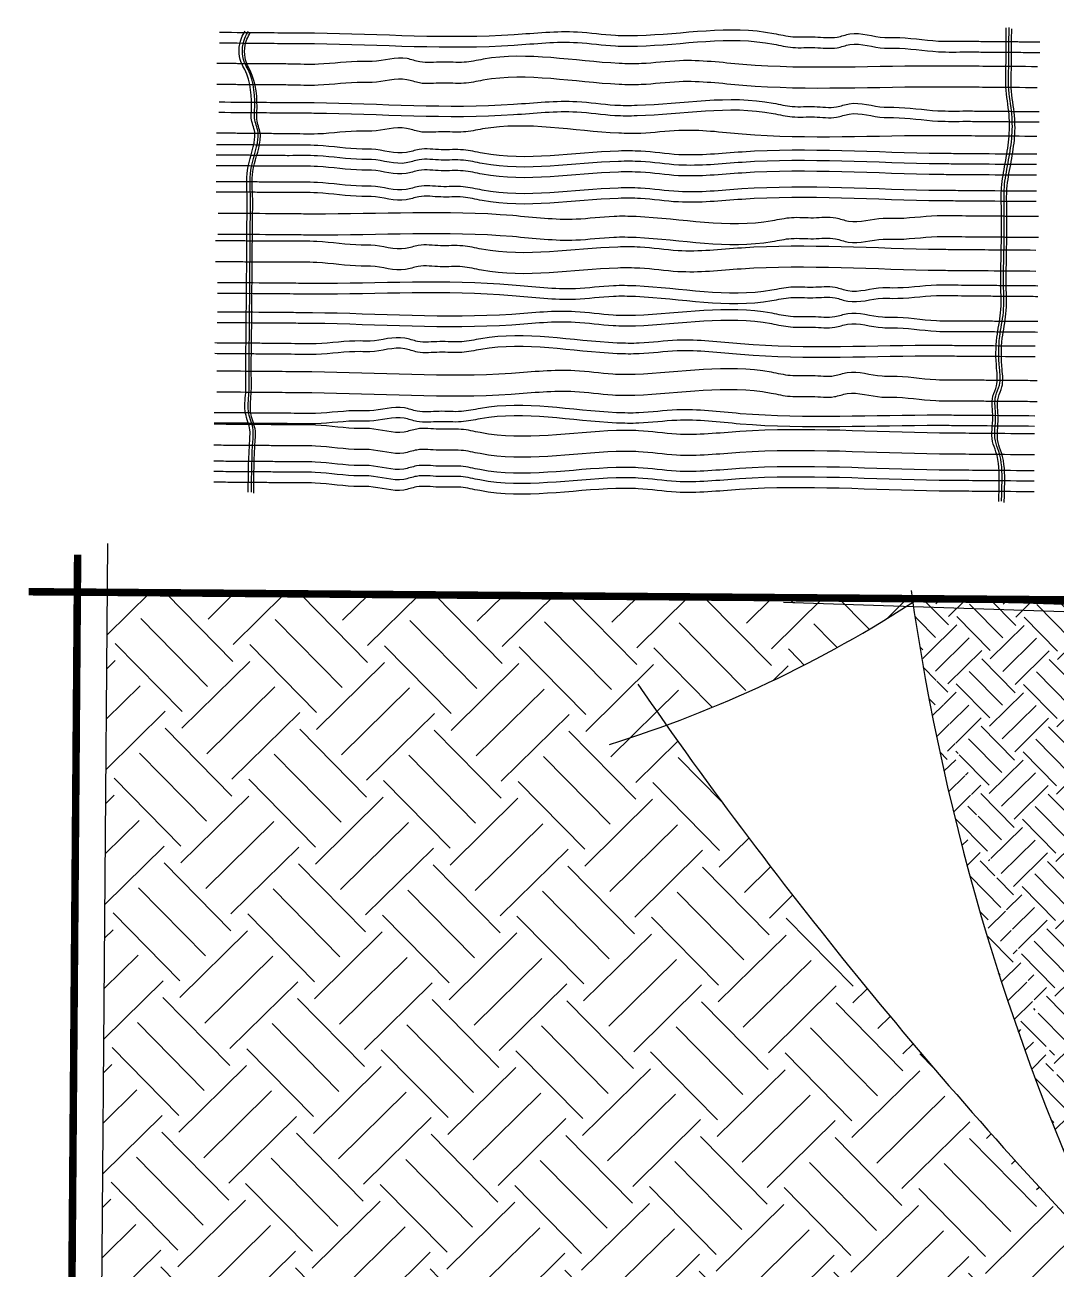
# Model space of a CAD drawing. Extents: x -109 to 1815, y -14679 to 345.
# Drawn here: x 41.906 to 43.282, y -0.79 to 0.869 of the extents above; entities that cross this region are included whole.
import ezdxf

# ---------------------------------------------------------------- set-up
doc = ezdxf.new("R2010")
doc.units = 0
doc.header["$MEASUREMENT"] = 0
doc.layers.add('TEXTO', color=1, linetype='CONTINUOUS')

msp = doc.modelspace()

# ---------------------------------------------------------------- hatches: boundary and pattern name
at = {"layer": 'TEXTO'}
h = msp.add_hatch(dxfattribs=at)
h.set_pattern_fill('EARTH,_O', color=256, scale=2, angle=-45)
h.set_pattern_definition([(134.55, (211.92174, 32.20682), (0.0014106, 0.17959958), [0.127, -0.127]), (134.55, (211.95568, 32.24023), (0.0014106, 0.17959958), [0.127, -0.127]), (134.55, (211.98962, 32.27364), (0.0014106, 0.17959958), [0.127, -0.127]), (44.55, (211.9898, 32.29609), (0.17959958, -0.0014106), [0.127, -0.127]), (44.55, (211.95639, 32.33003), (0.17959958, -0.0014106), [0.127, -0.127]), (44.55, (211.92298, 32.36397), (0.17959958, -0.0014106), [0.127, -0.127])])
edge = h.paths.add_edge_path()
edge.add_ellipse((41.1032, 1.1366), major_axis=(-2.0997, 2.0997), ratio=1, start_angle=168.4896, end_angle=184.5412, ccw=False)
edge.add_ellipse((42.2543, -1.9271), major_axis=(-0.5396, 0.5396), ratio=1, start_angle=242.6762, end_angle=275.3097, ccw=False)
edge.add_line((42.9814, -1.6953), (42.0023, -1.6877))
edge.add_line((42.0023, -1.6877), (42.0164, 0.1123))
edge.add_line((42.0164, 0.1123), (43.0902, 0.1039))
edge.add_ellipse((46.1604, 0.5503), major_axis=(-2.1938, 2.1938), ratio=1, start_angle=53.2745, end_angle=53.3665)
edge.add_ellipse((42.1974, 1.4812), major_axis=(-1.1639, 1.1639), ratio=1, start_angle=155.0719, end_angle=167.8789, ccw=False)
edge.add_ellipse((47.8903, 3.5668), major_axis=(-4.4433, 4.4433), ratio=1, start_angle=80.30507, end_angle=88.89869)
h = msp.add_hatch(dxfattribs=at)
h.set_pattern_fill('EARTH,_O', color=256, angle=-45)
h.set_pattern_definition([(134.55, (211.92174, 32.20682), (0.0007053, 0.089799791), [0.0635, -0.0635]), (134.55, (211.93871, 32.223526), (0.0007053, 0.089799791), [0.0635, -0.0635]), (134.55, (211.95568, 32.24023), (0.0007053, 0.089799791), [0.0635, -0.0635]), (44.55, (211.95577, 32.251456), (0.089799791, -0.0007053), [0.0635, -0.0635]), (44.55, (211.939065, 32.268426), (0.089799791, -0.0007053), [0.0635, -0.0635]), (44.55, (211.92236, 32.285396), (0.089799791, -0.0007053), [0.0635, -0.0635])])
edge = h.paths.add_edge_path()
edge.add_line((43.9363, 0.0972), (43.923, -1.6048))
edge.add_spline(control_points=[(43.9175, -1.6047), (43.902, -1.6047), (43.8881, -1.6046), (43.8756, -1.6046)], knot_values=[0, 0, 0, 0, 1.131758, 1.131758, 1.131758, 1.131758], degree=3, periodic=0)
edge.add_spline(control_points=[(43.8756, -1.6046), (43.8764, -1.5523), (43.8758, -1.5511), (43.8751, -1.5492), (43.8748, -1.5485), (43.8745, -1.5478), (43.8745, -1.5477), (43.8744, -1.5474), (43.8744, -1.5474), (43.8743, -1.5472), (43.8741, -1.5462), (43.8738, -1.5423), (43.8737, -1.5394), (43.8738, -1.5334), (43.8739, -1.5309), (43.874, -1.5266), (43.8741, -1.5251), (43.8741, -1.522), (43.8741, -1.5204), (43.8742, -1.5136), (43.8741, -1.5084), (43.8737, -1.4972), (43.8734, -1.4912), (43.8725, -1.4765), (43.8717, -1.4679), (43.8707, -1.4556), (43.8704, -1.4515), (43.8698, -1.4436), (43.8695, -1.4398), (43.8689, -1.4297), (43.8685, -1.4233), (43.8675, -1.3956), (43.8674, -1.3738), (43.8676, -1.3403), (43.8689, -1.179), (43.8692, -1.1562), (43.8693, -1.1447), (43.8695, -1.0943), (43.8691, -1.0555), (43.8678, -0.9781), (43.8669, -0.9395), (43.8654, -0.8836), (43.8649, -0.8663), (43.8651, -0.8186)], knot_values=[1.744214, 1.744214, 1.744214, 1.744214, 2.227147, 2.227147, 2.682176, 2.682176, 2.909691, 2.909691, 3.137205, 3.137205, 4.453045, 4.453045, 5.768884, 5.768884, 6.568321, 6.568321, 6.968039, 6.968039, 7.367757, 7.367757, 8.715869, 8.715869, 10.357108, 10.357108, 12.847559, 12.847559, 14.092785, 14.092785, 15.338011, 15.338011, 17.364299, 17.364299, 24.151016, 24.151016, 27.544374, 27.544374, 30.937733, 30.937733, 42.481456, 42.481456, 54.025179, 54.025179, 59.209631, 59.209631, 59.209631, 59.209631], degree=3, periodic=0)
edge.add_spline(control_points=[(43.8651, -0.8186), (43.8652, -0.8052), (43.8653, -0.7895), (43.8654, -0.7706)], knot_values=[0.288188, 0.288188, 0.288188, 0.288188, 1.744214, 1.744214, 1.744214, 1.744214], degree=3, periodic=0)
edge.add_spline(control_points=[(43.8654, -0.7706), (43.8704, -0.7702), (43.8767, -0.7696), (43.8848, -0.7689)], knot_values=[44.468951, 44.468951, 44.468951, 44.468951, 45.011228, 45.011228, 45.011228, 45.011228], degree=3, periodic=0)
edge.add_spline(control_points=[(43.8848, -0.7689), (43.8795, -0.6976), (43.8777, -0.666), (43.8773, -0.6217), (43.8774, -0.6085), (43.8781, -0.5897), (43.8784, -0.5841), (43.8792, -0.5725), (43.8796, -0.5667), (43.881, -0.549), (43.8822, -0.5369), (43.8844, -0.5112), (43.8856, -0.4974), (43.8868, -0.4763), (43.8872, -0.4692), (43.8876, -0.4551), (43.8877, -0.4481), (43.8878, -0.4271), (43.8875, -0.4131), (43.8877, -0.2402), (43.8872, -0.2313), (43.8862, -0.2155), (43.8856, -0.2087), (43.8845, -0.1952), (43.8839, -0.1885), (43.8823, -0.1689), (43.8812, -0.1562), (43.8799, -0.1352), (43.8796, -0.1267), (43.8794, -0.1148), (43.8794, -0.1113), (43.8795, -0.104), (43.8796, -0.1003), (43.8799, -0.0888), (43.8802, -0.0809), (43.8807, -0.0663), (43.8809, -0.0598), (43.881, -0.0477), (43.881, -0.0422), (43.8808, -0.0312), (43.8806, -0.0256), (43.8801, -0.0172), (43.8798, -0.0145), (43.8794, -0.0093), (43.8791, -0.0067), (43.8784, -0.0003), (43.878, 0.0035), (43.8702, 0.0272)], knot_values=[1.07808, 1.07808, 1.07808, 1.07808, 10.814247, 10.814247, 15.03243, 15.03243, 16.872009, 16.872009, 18.711588, 18.711588, 22.390745, 22.390745, 26.376709, 26.376709, 28.353755, 28.353755, 30.330801, 30.330801, 34.284892, 34.284892, 36.837436, 36.837436, 38.816778, 38.816778, 40.79612, 40.79612, 44.754804, 44.754804, 47.527551, 47.527551, 48.730001, 48.730001, 49.932451, 49.932451, 52.337351, 52.337351, 54.188714, 54.188714, 55.67548, 55.67548, 57.130441, 57.130441, 57.813394, 57.813394, 58.496347, 58.496347, 59.585063, 59.585063, 59.585063, 59.585063], degree=3, periodic=0)
edge.add_spline(control_points=[(43.8702, 0.0272), (43.8765, 0.0282), (43.8836, 0.0294), (43.8916, 0.0308)], knot_values=[42.968673, 42.968673, 42.968673, 42.968673, 43.3683, 43.3683, 43.3683, 43.3683], degree=3, periodic=0)
edge.add_spline(control_points=[(43.8666, 0.0377), (43.8679, 0.0338), (43.8691, 0.0303), (43.8702, 0.0272)], knot_values=[59.585063, 59.585063, 59.585063, 59.585063, 59.729406, 59.729406, 59.729406, 59.729406], degree=3, periodic=0)
edge.add_spline(control_points=[(43.8702, 0.0272), (43.83, 0.0206), (43.8215, 0.02), (43.8053, 0.019), (43.7976, 0.0184), (43.7822, 0.0173), (43.7745, 0.0167), (43.7577, 0.0154), (43.7487, 0.0146), (43.7273, 0.0128), (43.7151, 0.0119), (43.697, 0.0108), (43.691, 0.0104), (43.6792, 0.0099), (43.6734, 0.0097), (43.6522, 0.0094), (43.6366, 0.0095), (43.6126, 0.01), (43.6045, 0.0101), (43.5882, 0.0105), (43.5799, 0.0106), (43.5621, 0.0109), (43.5525, 0.0109), (43.5255, 0.011), (43.5081, 0.0109), (43.468, 0.0104), (43.4453, 0.01), (43.371, 0.0102)], knot_values=[1.131758, 1.131758, 1.131758, 1.131758, 3.673924, 3.673924, 5.954917, 5.954917, 8.235911, 8.235911, 10.935274, 10.935274, 14.718297, 14.718297, 16.609809, 16.609809, 18.501321, 18.501321, 23.370569, 23.370569, 25.805193, 25.805193, 28.239817, 28.239817, 31.05196, 31.05196, 36.207832, 36.207832, 42.968673, 42.968673, 42.968673, 42.968673], degree=3, periodic=0)
edge.add_spline(control_points=[(43.371, 0.0102), (43.3703, -0.0421), (43.3708, -0.0433), (43.3716, -0.0451), (43.3718, -0.0458), (43.3721, -0.0465), (43.3722, -0.0467), (43.3722, -0.0469), (43.3722, -0.047), (43.3723, -0.0472), (43.3725, -0.0482), (43.3728, -0.0521), (43.3729, -0.055), (43.3728, -0.0609), (43.3727, -0.0635), (43.3726, -0.0678), (43.3726, -0.0693), (43.3725, -0.0724), (43.3725, -0.074), (43.3725, -0.0808), (43.3725, -0.086), (43.3729, -0.0972), (43.3732, -0.1032), (43.3742, -0.1179), (43.3749, -0.1264), (43.3759, -0.1388), (43.3762, -0.1428), (43.3768, -0.1507), (43.3771, -0.1546), (43.3778, -0.1647), (43.3781, -0.171), (43.3792, -0.1987), (43.3793, -0.2206), (43.3778, -0.4041), (43.3777, -0.4154), (43.3774, -0.4381), (43.3773, -0.4496), (43.3771, -0.5001), (43.3775, -0.5389), (43.3788, -0.6163), (43.3798, -0.6549), (43.3812, -0.7108), (43.3817, -0.7281), (43.3815, -0.7757)], knot_values=[1.744214, 1.744214, 1.744214, 1.744214, 2.227147, 2.227147, 2.682176, 2.682176, 2.909691, 2.909691, 3.137205, 3.137205, 4.453045, 4.453045, 5.768884, 5.768884, 6.568321, 6.568321, 6.968039, 6.968039, 7.367757, 7.367757, 8.715869, 8.715869, 10.357108, 10.357108, 12.847559, 12.847559, 14.092785, 14.092785, 15.338011, 15.338011, 17.364299, 17.364299, 24.151016, 24.151016, 27.544374, 27.544374, 30.937733, 30.937733, 42.481456, 42.481456, 54.025179, 54.025179, 59.209631, 59.209631, 59.209631, 59.209631], degree=3, periodic=0)
edge.add_spline(control_points=[(43.3815, -0.7757), (43.3815, -0.7891), (43.3814, -0.8049), (43.3812, -0.8238)], knot_values=[0.288188, 0.288188, 0.288188, 0.288188, 1.744214, 1.744214, 1.744214, 1.744214], degree=3, periodic=0)
edge.add_spline(control_points=[(43.3812, -0.8238), (43.3762, -0.8242), (43.37, -0.8247), (43.3618, -0.8254)], knot_values=[44.468951, 44.468951, 44.468951, 44.468951, 45.011228, 45.011228, 45.011228, 45.011228], degree=3, periodic=0)
edge.add_spline(control_points=[(43.3618, -0.8254), (43.3613, -0.8175), (43.3606, -0.8092), (43.36, -0.8002)], knot_values=[0, 0, 0, 0, 1.07808, 1.07808, 1.07808, 1.07808], degree=3, periodic=0)
edge.add_ellipse((46.508, -2.3989), major_axis=(-2.4982, 2.4982), ratio=1, start_angle=17.9148, end_angle=18.0169, ccw=False)
edge.add_ellipse((46.1604, 0.5503), major_axis=(2.1938, 2.1938), ratio=1, start_angle=143.3665, end_angle=160.6014, ccw=False)
edge.add_ellipse((42.1974, 1.4812), major_axis=(-1.1639, 1.1639), ratio=1, start_angle=167.8789, end_angle=168.1897)
edge.add_line((43.0984, 0.1038), (43.9363, 0.0972))
edge = h.paths.add_edge_path()
edge.add_spline(control_points=[(43.344, -0.827), (43.3508, -0.8264), (43.3567, -0.8259), (43.3618, -0.8254)], knot_values=[45.011228, 45.011228, 45.011228, 45.011228, 45.356133, 45.356133, 45.356133, 45.356133], degree=3, periodic=0)
edge.add_spline(control_points=[(43.3618, -0.8254), (43.3671, -0.8968), (43.3689, -0.9284), (43.3694, -0.9726), (43.3692, -0.9859), (43.3685, -1.0046), (43.3682, -1.0103), (43.3675, -1.0218), (43.367, -1.0277), (43.3656, -1.0454), (43.3645, -1.0574), (43.3622, -1.0832), (43.361, -1.097), (43.3598, -1.118), (43.3595, -1.1251), (43.359, -1.1392), (43.3589, -1.1463), (43.3588, -1.1673), (43.3579, -1.3313), (43.3589, -1.3541), (43.3594, -1.3631), (43.3605, -1.3788), (43.361, -1.3857), (43.3621, -1.3992), (43.3627, -1.4058), (43.3644, -1.4255), (43.3654, -1.4382), (43.3667, -1.4592), (43.3671, -1.4676), (43.3672, -1.4795), (43.3672, -1.4831), (43.3671, -1.4904), (43.3671, -1.4941), (43.3667, -1.5055), (43.3664, -1.5135), (43.3659, -1.5281), (43.3658, -1.5346), (43.3656, -1.5466), (43.3656, -1.5521), (43.3658, -1.5632), (43.366, -1.5688), (43.3666, -1.5772), (43.3668, -1.5799), (43.3672, -1.5851), (43.3675, -1.5876), (43.3682, -1.5941), (43.3686, -1.5979), (43.3765, -1.6216)], knot_values=[1.07808, 1.07808, 1.07808, 1.07808, 10.814247, 10.814247, 15.03243, 15.03243, 16.872009, 16.872009, 18.711588, 18.711588, 22.390745, 22.390745, 26.376709, 26.376709, 28.353755, 28.353755, 30.330801, 30.330801, 34.284892, 34.284892, 36.837436, 36.837436, 38.816778, 38.816778, 40.79612, 40.79612, 44.754804, 44.754804, 47.527551, 47.527551, 48.730001, 48.730001, 49.932451, 49.932451, 52.337351, 52.337351, 54.188714, 54.188714, 55.67548, 55.67548, 57.130441, 57.130441, 57.813394, 57.813394, 58.496347, 58.496347, 59.585063, 59.585063, 59.585063, 59.585063], degree=3, periodic=0)
edge.add_spline(control_points=[(43.3765, -1.6216), (43.3702, -1.6226), (43.3631, -1.6238), (43.3551, -1.6251)], knot_values=[42.968673, 42.968673, 42.968673, 42.968673, 43.3683, 43.3683, 43.3683, 43.3683], degree=3, periodic=0)
edge.add_spline(control_points=[(43.38, -1.6321), (43.3787, -1.6282), (43.3775, -1.6247), (43.3765, -1.6216)], knot_values=[59.585063, 59.585063, 59.585063, 59.585063, 59.729406, 59.729406, 59.729406, 59.729406], degree=3, periodic=0)
edge.add_spline(control_points=[(43.3765, -1.6216), (43.4166, -1.615), (43.4251, -1.6144), (43.4413, -1.6133), (43.449, -1.6128), (43.4644, -1.6117), (43.4722, -1.6111), (43.489, -1.6097), (43.4979, -1.609), (43.5193, -1.6072), (43.5315, -1.6063), (43.5496, -1.6051), (43.5556, -1.6048), (43.5674, -1.6043), (43.5733, -1.6041), (43.5944, -1.6037), (43.61, -1.6039), (43.634, -1.6043), (43.6421, -1.6045), (43.6584, -1.6048), (43.6667, -1.605), (43.6846, -1.6052), (43.6941, -1.6053), (43.7211, -1.6054), (43.7386, -1.6052), (43.7787, -1.6048), (43.8013, -1.6044), (43.8756, -1.6046)], knot_values=[1.131758, 1.131758, 1.131758, 1.131758, 3.673924, 3.673924, 5.954917, 5.954917, 8.235911, 8.235911, 10.935274, 10.935274, 14.718297, 14.718297, 16.609809, 16.609809, 18.501321, 18.501321, 23.370569, 23.370569, 25.805193, 25.805193, 28.239817, 28.239817, 31.05196, 31.05196, 36.207832, 36.207832, 42.968673, 42.968673, 42.968673, 42.968673], degree=3, periodic=0)
edge.add_spline(control_points=[(43.8756, -1.6046), (43.8881, -1.6046), (43.902, -1.6047), (43.9175, -1.6047)], knot_values=[0, 0, 0, 0, 1.131758, 1.131758, 1.131758, 1.131758], degree=3, periodic=0)
edge.add_line((43.923, -1.6048), (43.9222, -1.7027))
edge.add_line((43.9222, -1.7027), (43.0457, -1.6959))
edge.add_ellipse((46.508, -2.3989), major_axis=(2.4982, 2.4982), ratio=1, start_angle=108.5824, end_angle=123.5224, ccw=False)

# ---------------------------------------------------------------- linework, layer by layer
for p, q in [((42.0019, -1.7377), (42.0169, 0.1773)), ((42.904, 0.1095), (43.3554, 0.0945)), ((42.9183, 0.0991), (43.3632, 0.0843))]:
    msp.add_line(p, q, dxfattribs=at)
at = {"layer": 'TEXTO', "const_width": 0.01}
for points in [[(41.962, -1.7223), (41.9768, 0.1626)], [(41.9114, 0.1131), (44.0113, 0.0966)]]:
    msp.add_lwpolyline(points, dxfattribs=at)
at = {"layer": 'TEXTO'}
for centre, radius, start, end in [((42.1974, 1.4812), 1.646, 287.2823, 303.1283), ((42.9332, 0.1035), 0.005, 96.504, 276.504), ((46.1604, 0.5503), 3.1025, 188.0685, 205.6014), ((47.8903, 3.5668), 6.2837, 214.69665, 223.89869)]:
    msp.add_arc(centre, radius, start, end, dxfattribs=at)
for points, knots in [([(42.1661, 0.8592), (42.1872, 0.8591), (42.221, 0.8588), (42.2633, 0.8584), (42.3732, 0.8579), (42.4985, 0.8479), (42.6325, 0.8632), (42.6872, 0.8545), (42.7746, 0.8547), (42.8547, 0.8707), (42.9321, 0.8516), (42.9605, 0.8543), (42.9863, 0.8501), (43.0164, 0.8617), (43.0422, 0.8515), (43.0817, 0.8529), (43.1182, 0.8462), (43.1577, 0.8474), (43.1845, 0.847), (43.2056, 0.8469), (43.2225, 0.8467), (43.2366, 0.8466), (43.2479, 0.8465), (43.2563, 0.8464), (43.2605, 0.8464)], [0, 0, 0, 0, 6.338838, 10.142134, 12.677677, 39.300783, 47.763095, 52.851698, 55.809825, 73.986054, 76.556489, 79.514598, 82.472725, 84.214982, 88.882589, 90.15036, 96.081634, 99.884948, 101.997888, 104.110828, 106.223786, 107.068955, 108.336726, 109.604497, 109.604497, 109.604497, 109.604497]), ([(43.2056, 0.2334), (43.2059, 0.2415), (43.2066, 0.2636), (43.2062, 0.2912), (43.194, 0.319), (43.2, 0.3444), (43.1946, 0.37), (43.2052, 0.3901), (43.2017, 0.4173), (43.2014, 0.4497), (43.2099, 0.4863), (43.208, 0.5206), (43.2089, 0.5669), (43.2098, 0.6101), (43.2084, 0.6536), (43.2144, 0.6843), (43.22, 0.7165), (43.2206, 0.7509), (43.2139, 0.783), (43.2155, 0.811), (43.2154, 0.8311), (43.2156, 0.8481), (43.2157, 0.8589), (43.2157, 0.8651)], [0, 0, 0, 0, 2.454199, 6.651745, 8.117749, 11.362491, 14.143704, 15.609707, 17.927379, 22.099193, 25.376964, 29.085237, 32.32999, 39.283015, 42.064227, 45.341989, 48.619751, 51.864504, 55.601712, 58.382915, 60.237056, 61.627667, 63.481809, 63.481809, 63.481809, 63.481809]), ([(43.2094, 0.234), (43.2096, 0.2421), (43.2104, 0.2642), (43.21, 0.2919), (43.1978, 0.3196), (43.2037, 0.3451), (43.1984, 0.3706), (43.209, 0.3908), (43.2055, 0.4179), (43.2051, 0.4504), (43.2136, 0.487), (43.2117, 0.5212), (43.2126, 0.5675), (43.2135, 0.6107), (43.2121, 0.6542), (43.2182, 0.6849), (43.2238, 0.7171), (43.2243, 0.7515), (43.2176, 0.7836), (43.2192, 0.8116), (43.2192, 0.8317), (43.2193, 0.8487), (43.2194, 0.8595), (43.2195, 0.8657)], [0, 0, 0, 0, 2.454199, 6.651745, 8.117749, 11.362491, 14.143704, 15.609707, 17.927379, 22.099193, 25.376964, 29.085237, 32.32999, 39.283015, 42.064227, 45.341989, 48.619751, 51.864504, 55.601712, 58.382915, 60.237056, 61.627667, 63.481809, 63.481809, 63.481809, 63.481809]), ([(43.2129, 0.232), (43.2132, 0.2401), (43.2139, 0.2622), (43.2135, 0.2899), (43.2013, 0.3176), (43.2072, 0.3431), (43.2019, 0.3686), (43.2125, 0.3888), (43.209, 0.4159), (43.2086, 0.4484), (43.2171, 0.4849), (43.2152, 0.5192), (43.2161, 0.5655), (43.217, 0.6087), (43.2156, 0.6522), (43.2217, 0.6829), (43.2273, 0.7151), (43.2279, 0.7495), (43.2211, 0.7816), (43.2227, 0.8096), (43.2227, 0.8297), (43.2228, 0.8467), (43.2229, 0.8575), (43.223, 0.8637)], [0, 0, 0, 0, 2.454199, 6.651745, 8.117749, 11.362491, 14.143704, 15.609707, 17.927379, 22.099193, 25.376964, 29.085237, 32.32999, 39.283015, 42.064227, 45.341989, 48.619751, 51.864504, 55.601712, 58.382915, 60.237056, 61.627667, 63.481809, 63.481809, 63.481809, 63.481809]), ([(42.166, 0.845), (42.1871, 0.8449), (42.2209, 0.8446), (42.2632, 0.8442), (42.3731, 0.8437), (42.4984, 0.8337), (42.6324, 0.849), (42.6871, 0.8403), (42.7745, 0.8405), (42.8546, 0.8565), (42.932, 0.8373), (42.9604, 0.84), (42.9862, 0.8359), (43.0163, 0.8475), (43.0421, 0.8372), (43.0816, 0.8387), (43.1181, 0.832), (43.1576, 0.8331), (43.1844, 0.8328), (43.2055, 0.8326), (43.2224, 0.8325), (43.2365, 0.8324), (43.2478, 0.8323), (43.2562, 0.8322), (43.2604, 0.8322)], [0, 0, 0, 0, 6.338838, 10.142134, 12.677677, 39.300783, 47.763095, 52.851698, 55.809825, 73.986054, 76.556489, 79.514598, 82.472725, 84.214982, 88.882589, 90.15036, 96.081634, 99.884948, 101.997888, 104.110828, 106.223786, 107.068955, 108.336726, 109.604497, 109.604497, 109.604497, 109.604497]), ([(42.2044, 0.246), (42.2046, 0.2696), (42.2048, 0.2972), (42.2076, 0.3326), (42.1979, 0.3521), (42.2018, 0.3786), (42.2008, 0.414), (42.2016, 0.448), (42.2018, 0.482), (42.202, 0.5083), (42.2023, 0.5392), (42.2026, 0.5731), (42.2026, 0.6072), (42.2036, 0.6411), (42.2002, 0.6774), (42.2127, 0.7054), (42.2137, 0.7294), (42.2077, 0.7413), (42.2098, 0.7696), (42.2077, 0.7964), (42.191, 0.825), (42.1914, 0.8452), (42.1984, 0.8576), (42.2002, 0.8606)], [0, 0, 0, 0, 7.113355, 8.300774, 10.542441, 13.323653, 16.104856, 21.20375, 23.521422, 26.302634, 29.083846, 32.792129, 36.500402, 39.281615, 42.989897, 47.263717, 48.190787, 50.102124, 51.029195, 56.668527, 57.705266, 60.950009, 61.986748, 61.986748, 61.986748, 61.986748]), ([(42.2088, 0.246), (42.209, 0.2696), (42.2092, 0.2972), (42.212, 0.3326), (42.2023, 0.3521), (42.2062, 0.3785), (42.2052, 0.4139), (42.206, 0.448), (42.2062, 0.482), (42.2064, 0.5082), (42.2066, 0.5391), (42.207, 0.5731), (42.207, 0.6071), (42.208, 0.641), (42.2046, 0.6774), (42.2171, 0.7054), (42.2181, 0.7294), (42.2121, 0.7412), (42.2142, 0.7696), (42.2121, 0.7964), (42.1954, 0.825), (42.1958, 0.8451), (42.2028, 0.8575), (42.2045, 0.8605)], [0, 0, 0, 0, 7.113355, 8.300774, 10.542441, 13.323653, 16.104856, 21.20375, 23.521422, 26.302634, 29.083846, 32.792129, 36.500402, 39.281615, 42.989897, 47.263717, 48.190787, 50.102124, 51.029195, 56.668527, 57.705266, 60.950009, 61.986748, 61.986748, 61.986748, 61.986748]), ([(42.2117, 0.2445), (42.2119, 0.2681), (42.2121, 0.2957), (42.2149, 0.3311), (42.2052, 0.3506), (42.2091, 0.3771), (42.2081, 0.4124), (42.2089, 0.4465), (42.2091, 0.4805), (42.2093, 0.5067), (42.2095, 0.5376), (42.2099, 0.5716), (42.2099, 0.6057), (42.2109, 0.6395), (42.2075, 0.6759), (42.22, 0.7039), (42.221, 0.7279), (42.215, 0.7397), (42.2171, 0.7681), (42.215, 0.7949), (42.1983, 0.8235), (42.1987, 0.8436), (42.2057, 0.8561), (42.2074, 0.8591)], [0, 0, 0, 0, 7.113355, 8.300774, 10.542441, 13.323653, 16.104856, 21.20375, 23.521422, 26.302634, 29.083846, 32.792129, 36.500402, 39.281615, 42.989897, 47.263717, 48.190787, 50.102124, 51.029195, 56.668527, 57.705266, 60.950009, 61.986748, 61.986748, 61.986748, 61.986748]), ([(43.2572, 0.8132), (43.2361, 0.8133), (43.2023, 0.8136), (43.16, 0.8139), (43.0502, 0.8151), (42.9247, 0.807), (42.7909, 0.8245), (42.7361, 0.8166), (42.6487, 0.8182), (42.5689, 0.8355), (42.4912, 0.8175), (42.4629, 0.8207), (42.437, 0.8169), (42.4071, 0.829), (42.3811, 0.8192), (42.3416, 0.8212), (42.3051, 0.8151), (42.2656, 0.8169), (42.2388, 0.8169), (42.2177, 0.8171), (42.2008, 0.8172), (42.1867, 0.8173), (42.1754, 0.8174), (42.167, 0.8175), (42.1627, 0.8175)], [0, 0, 0, 0, 6.338838, 10.142134, 12.677677, 39.300783, 47.763095, 52.851698, 55.809825, 73.986054, 76.556489, 79.514598, 82.472725, 84.214982, 88.882589, 90.15036, 96.081634, 99.884948, 101.997888, 104.110828, 106.223786, 107.068955, 108.336726, 109.604497, 109.604497, 109.604497, 109.604497]), ([(43.257, 0.7851), (43.2359, 0.7853), (43.2021, 0.7856), (43.1598, 0.7859), (43.05, 0.787), (42.9245, 0.779), (42.7907, 0.7965), (42.7359, 0.7886), (42.6485, 0.7902), (42.5687, 0.8075), (42.4909, 0.7895), (42.4626, 0.7927), (42.4367, 0.7889), (42.4069, 0.8009), (42.3809, 0.7911), (42.3414, 0.7932), (42.3049, 0.7871), (42.2653, 0.7889), (42.2386, 0.7889), (42.2174, 0.7891), (42.2005, 0.7892), (42.1865, 0.7893), (42.1752, 0.7894), (42.1667, 0.7895), (42.1625, 0.7895)], [0, 0, 0, 0, 6.338838, 10.142134, 12.677677, 39.300783, 47.763095, 52.851698, 55.809825, 73.986054, 76.556489, 79.514598, 82.472725, 84.214982, 88.882589, 90.15036, 96.081634, 99.884948, 101.997888, 104.110828, 106.223786, 107.068955, 108.336726, 109.604497, 109.604497, 109.604497, 109.604497]), ([(42.1654, 0.7663), (42.1865, 0.7661), (42.2203, 0.7658), (42.2626, 0.7655), (42.3724, 0.7649), (42.4978, 0.7549), (42.6318, 0.7703), (42.6865, 0.7615), (42.7739, 0.7617), (42.854, 0.7778), (42.9314, 0.7586), (42.9598, 0.7613), (42.9856, 0.7571), (43.0156, 0.7687), (43.0415, 0.7585), (43.081, 0.7599), (43.1174, 0.7533), (43.157, 0.7544), (43.1837, 0.754), (43.2049, 0.7539), (43.2218, 0.7537), (43.2359, 0.7536), (43.2471, 0.7535), (43.2556, 0.7535), (43.2598, 0.7534)], [0, 0, 0, 0, 6.338838, 10.142134, 12.677677, 39.300783, 47.763095, 52.851698, 55.809825, 73.986054, 76.556489, 79.514598, 82.472725, 84.214982, 88.882589, 90.15036, 96.081634, 99.884948, 101.997888, 104.110828, 106.223786, 107.068955, 108.336726, 109.604497, 109.604497, 109.604497, 109.604497]), ([(42.1653, 0.7525), (42.1864, 0.7523), (42.2202, 0.752), (42.2625, 0.7517), (42.3723, 0.7511), (42.4977, 0.7411), (42.6317, 0.7565), (42.6864, 0.7477), (42.7738, 0.7479), (42.8538, 0.764), (42.9313, 0.7448), (42.9597, 0.7475), (42.9855, 0.7433), (43.0155, 0.7549), (43.0414, 0.7447), (43.0809, 0.7461), (43.1173, 0.7395), (43.1569, 0.7406), (43.1836, 0.7402), (43.2048, 0.7401), (43.2217, 0.7399), (43.2358, 0.7398), (43.247, 0.7397), (43.2555, 0.7397), (43.2597, 0.7396)], [0, 0, 0, 0, 6.338838, 10.142134, 12.677677, 39.300783, 47.763095, 52.851698, 55.809825, 73.986054, 76.556489, 79.514598, 82.472725, 84.214982, 88.882589, 90.15036, 96.081634, 99.884948, 101.997888, 104.110828, 106.223786, 107.068955, 108.336726, 109.604497, 109.604497, 109.604497, 109.604497]), ([(43.2565, 0.7202), (43.2354, 0.7204), (43.2016, 0.7206), (43.1593, 0.7209), (43.0494, 0.7221), (42.924, 0.7141), (42.7902, 0.7315), (42.7354, 0.7236), (42.648, 0.7252), (42.5682, 0.7425), (42.4904, 0.7246), (42.4621, 0.7277), (42.4362, 0.724), (42.4064, 0.736), (42.3804, 0.7262), (42.3409, 0.7282), (42.3043, 0.7222), (42.2648, 0.7239), (42.2381, 0.7239), (42.2169, 0.7241), (42.2, 0.7243), (42.1859, 0.7244), (42.1747, 0.7245), (42.1662, 0.7245), (42.162, 0.7246)], [0, 0, 0, 0, 6.338838, 10.142134, 12.677677, 39.300783, 47.763095, 52.851698, 55.809825, 73.986054, 76.556489, 79.514598, 82.472725, 84.214982, 88.882589, 90.15036, 96.081634, 99.884948, 101.997888, 104.110828, 106.223786, 107.068955, 108.336726, 109.604497, 109.604497, 109.604497, 109.604497]), ([(43.2563, 0.6964), (43.2352, 0.6965), (43.2014, 0.6968), (43.1591, 0.6972), (43.0493, 0.6977), (42.9239, 0.7077), (42.7899, 0.6924), (42.7352, 0.7011), (42.6478, 0.7009), (42.5677, 0.6849), (42.4903, 0.704), (42.4619, 0.7013), (42.4361, 0.7055), (42.4061, 0.6939), (42.3802, 0.7041), (42.3407, 0.7027), (42.3042, 0.7094), (42.2647, 0.7082), (42.2379, 0.7086), (42.2168, 0.7088), (42.1999, 0.7089), (42.1858, 0.709), (42.1746, 0.7091), (42.1661, 0.7092), (42.1619, 0.7092)], [0, 0, 0, 0, 6.338838, 10.142134, 12.677677, 39.300783, 47.763095, 52.851698, 55.809825, 73.986054, 76.556489, 79.514598, 82.472725, 84.214982, 88.882589, 90.15036, 96.081634, 99.884948, 101.997888, 104.110828, 106.223786, 107.068955, 108.336726, 109.604497, 109.604497, 109.604497, 109.604497]), ([(43.2561, 0.6684), (43.235, 0.6685), (43.2012, 0.6688), (43.1589, 0.6691), (43.049, 0.6697), (42.9237, 0.6797), (42.7897, 0.6644), (42.735, 0.6731), (42.6476, 0.6729), (42.5675, 0.6568), (42.4901, 0.676), (42.4617, 0.6733), (42.4359, 0.6775), (42.4058, 0.6659), (42.38, 0.6761), (42.3405, 0.6747), (42.304, 0.6814), (42.2645, 0.6802), (42.2377, 0.6806), (42.2166, 0.6807), (42.1997, 0.6809), (42.1856, 0.681), (42.1743, 0.6811), (42.1659, 0.6811), (42.1617, 0.6812)], [0, 0, 0, 0, 6.338838, 10.142134, 12.677677, 39.300783, 47.763095, 52.851698, 55.809825, 73.986054, 76.556489, 79.514598, 82.472725, 84.214982, 88.882589, 90.15036, 96.081634, 99.884948, 101.997888, 104.110828, 106.223786, 107.068955, 108.336726, 109.604497, 109.604497, 109.604497, 109.604497]), ([(43.2562, 0.6826), (43.2351, 0.6827), (43.2013, 0.683), (43.159, 0.6834), (43.0491, 0.6839), (42.9238, 0.6939), (42.7898, 0.6786), (42.7351, 0.6873), (42.6477, 0.6871), (42.5676, 0.6711), (42.4902, 0.6902), (42.4618, 0.6875), (42.436, 0.6917), (42.406, 0.6801), (42.3801, 0.6903), (42.3406, 0.6889), (42.3041, 0.6956), (42.2646, 0.6944), (42.2378, 0.6948), (42.2167, 0.695), (42.1998, 0.6951), (42.1857, 0.6952), (42.1745, 0.6953), (42.166, 0.6954), (42.1618, 0.6954)], [0, 0, 0, 0, 6.338838, 10.142134, 12.677677, 39.300783, 47.763095, 52.851698, 55.809825, 73.986054, 76.556489, 79.514598, 82.472725, 84.214982, 88.882589, 90.15036, 96.081634, 99.884948, 101.997888, 104.110828, 106.223786, 107.068955, 108.336726, 109.604497, 109.604497, 109.604497, 109.604497]), ([(43.2559, 0.6471), (43.2348, 0.6472), (43.201, 0.6475), (43.1587, 0.6479), (43.0489, 0.6484), (42.9235, 0.6584), (42.7895, 0.6431), (42.7348, 0.6518), (42.6474, 0.6516), (42.5674, 0.6356), (42.4899, 0.6547), (42.4615, 0.652), (42.4357, 0.6562), (42.4057, 0.6446), (42.3798, 0.6548), (42.3403, 0.6534), (42.3039, 0.6601), (42.2643, 0.6589), (42.2376, 0.6593), (42.2164, 0.6595), (42.1995, 0.6596), (42.1854, 0.6597), (42.1742, 0.6598), (42.1657, 0.6599), (42.1615, 0.6599)], [0, 0, 0, 0, 6.338838, 10.142134, 12.677677, 39.300783, 47.763095, 52.851698, 55.809825, 73.986054, 76.556489, 79.514598, 82.472725, 84.214982, 88.882589, 90.15036, 96.081634, 99.884948, 101.997888, 104.110828, 106.223786, 107.068955, 108.336726, 109.604497, 109.604497, 109.604497, 109.604497]), ([(43.2558, 0.6333), (43.2347, 0.6334), (43.2009, 0.6337), (43.1586, 0.6341), (43.0488, 0.6346), (42.9234, 0.6446), (42.7894, 0.6293), (42.7347, 0.638), (42.6473, 0.6378), (42.5672, 0.6218), (42.4898, 0.6409), (42.4614, 0.6382), (42.4356, 0.6424), (42.4056, 0.6308), (42.3797, 0.641), (42.3402, 0.6396), (42.3038, 0.6463), (42.2642, 0.6451), (42.2375, 0.6455), (42.2163, 0.6457), (42.1994, 0.6458), (42.1853, 0.6459), (42.1741, 0.646), (42.1656, 0.6461), (42.1614, 0.6461)], [0, 0, 0, 0, 6.338838, 10.142134, 12.677677, 39.300783, 47.763095, 52.851698, 55.809825, 73.986054, 76.556489, 79.514598, 82.472725, 84.214982, 88.882589, 90.15036, 96.081634, 99.884948, 101.997888, 104.110828, 106.223786, 107.068955, 108.336726, 109.604497, 109.604497, 109.604497, 109.604497]), ([(42.1642, 0.6181), (42.1853, 0.618), (42.2191, 0.6177), (42.2614, 0.6174), (42.3713, 0.6163), (42.4968, 0.6243), (42.6305, 0.6068), (42.6853, 0.6147), (42.7727, 0.6131), (42.8525, 0.5958), (42.9303, 0.6138), (42.9586, 0.6106), (42.9845, 0.6144), (43.0143, 0.6024), (43.0403, 0.6122), (43.0798, 0.6101), (43.1164, 0.6162), (43.1559, 0.6144), (43.1827, 0.6144), (43.2038, 0.6142), (43.2207, 0.6141), (43.2348, 0.614), (43.246, 0.6139), (43.2545, 0.6138), (43.2587, 0.6138)], [0, 0, 0, 0, 6.338838, 10.142134, 12.677677, 39.300783, 47.763095, 52.851698, 55.809825, 73.986054, 76.556489, 79.514598, 82.472725, 84.214982, 88.882589, 90.15036, 96.081634, 99.884948, 101.997888, 104.110828, 106.223786, 107.068955, 108.336726, 109.604497, 109.604497, 109.604497, 109.604497]), ([(43.2553, 0.5683), (43.2342, 0.5685), (43.2004, 0.5687), (43.1581, 0.5691), (43.0483, 0.5697), (42.9229, 0.5797), (42.7889, 0.5643), (42.7342, 0.5731), (42.6468, 0.5729), (42.5667, 0.5568), (42.4893, 0.576), (42.4609, 0.5733), (42.4351, 0.5774), (42.4051, 0.5659), (42.3792, 0.5761), (42.3397, 0.5747), (42.3032, 0.5813), (42.2637, 0.5802), (42.2369, 0.5806), (42.2158, 0.5807), (42.1989, 0.5808), (42.1848, 0.581), (42.1736, 0.581), (42.1651, 0.5811), (42.1609, 0.5811)], [0, 0, 0, 0, 6.338838, 10.142134, 12.677677, 39.300783, 47.763095, 52.851698, 55.809825, 73.986054, 76.556489, 79.514598, 82.472725, 84.214982, 88.882589, 90.15036, 96.081634, 99.884948, 101.997888, 104.110828, 106.223786, 107.068955, 108.336726, 109.604497, 109.604497, 109.604497, 109.604497]), ([(42.164, 0.5901), (42.1851, 0.59), (42.2189, 0.5897), (42.2612, 0.5894), (42.3711, 0.5882), (42.4965, 0.5963), (42.6303, 0.5788), (42.6851, 0.5867), (42.7725, 0.5851), (42.8523, 0.5678), (42.9301, 0.5858), (42.9584, 0.5826), (42.9843, 0.5864), (43.0141, 0.5743), (43.0401, 0.5841), (43.0796, 0.5821), (43.1162, 0.5882), (43.1557, 0.5864), (43.1824, 0.5864), (43.2036, 0.5862), (43.2205, 0.5861), (43.2345, 0.5859), (43.2458, 0.5859), (43.2543, 0.5858), (43.2585, 0.5858)], [0, 0, 0, 0, 6.338838, 10.142134, 12.677677, 39.300783, 47.763095, 52.851698, 55.809825, 73.986054, 76.556489, 79.514598, 82.472725, 84.214982, 88.882589, 90.15036, 96.081634, 99.884948, 101.997888, 104.110828, 106.223786, 107.068955, 108.336726, 109.604497, 109.604497, 109.604497, 109.604497]), ([(43.2551, 0.5403), (43.234, 0.5405), (43.2002, 0.5407), (43.1579, 0.5411), (43.048, 0.5417), (42.9227, 0.5517), (42.7887, 0.5363), (42.734, 0.5451), (42.6466, 0.5448), (42.5665, 0.5288), (42.4891, 0.548), (42.4607, 0.5453), (42.4349, 0.5494), (42.4048, 0.5379), (42.379, 0.5481), (42.3395, 0.5467), (42.303, 0.5533), (42.2635, 0.5522), (42.2367, 0.5526), (42.2156, 0.5527), (42.1987, 0.5528), (42.1846, 0.5529), (42.1733, 0.553), (42.1649, 0.5531), (42.1607, 0.5531)], [0, 0, 0, 0, 6.338838, 10.142134, 12.677677, 39.300783, 47.763095, 52.851698, 55.809825, 73.986054, 76.556489, 79.514598, 82.472725, 84.214982, 88.882589, 90.15036, 96.081634, 99.884948, 101.997888, 104.110828, 106.223786, 107.068955, 108.336726, 109.604497, 109.604497, 109.604497, 109.604497]), ([(42.1634, 0.5114), (42.1845, 0.5112), (42.2183, 0.5109), (42.2606, 0.5106), (42.3704, 0.5095), (42.4959, 0.5175), (42.6297, 0.5001), (42.6845, 0.508), (42.7719, 0.5064), (42.8517, 0.4891), (42.9294, 0.507), (42.9577, 0.5039), (42.9837, 0.5076), (43.0135, 0.4956), (43.0395, 0.5054), (43.079, 0.5034), (43.1155, 0.5094), (43.1551, 0.5077), (43.1818, 0.5076), (43.2029, 0.5074), (43.2198, 0.5073), (43.2339, 0.5072), (43.2452, 0.5071), (43.2537, 0.507), (43.2579, 0.507)], [0, 0, 0, 0, 6.338838, 10.142134, 12.677677, 39.300783, 47.763095, 52.851698, 55.809825, 73.986054, 76.556489, 79.514598, 82.472725, 84.214982, 88.882589, 90.15036, 96.081634, 99.884948, 101.997888, 104.110828, 106.223786, 107.068955, 108.336726, 109.604497, 109.604497, 109.604497, 109.604497]), ([(42.1635, 0.5256), (42.1846, 0.5254), (42.2184, 0.5252), (42.2607, 0.5249), (42.3705, 0.5237), (42.496, 0.5317), (42.6298, 0.5143), (42.6846, 0.5222), (42.772, 0.5206), (42.8518, 0.5033), (42.9296, 0.5212), (42.9579, 0.5181), (42.9838, 0.5218), (43.0136, 0.5098), (43.0396, 0.5196), (43.0791, 0.5176), (43.1156, 0.5236), (43.1552, 0.5219), (43.1819, 0.5219), (43.2031, 0.5217), (43.22, 0.5215), (43.234, 0.5214), (43.2453, 0.5213), (43.2538, 0.5213), (43.258, 0.5212)], [0, 0, 0, 0, 6.338838, 10.142134, 12.677677, 39.300783, 47.763095, 52.851698, 55.809825, 73.986054, 76.556489, 79.514598, 82.472725, 84.214982, 88.882589, 90.15036, 96.081634, 99.884948, 101.997888, 104.110828, 106.223786, 107.068955, 108.336726, 109.604497, 109.604497, 109.604497, 109.604497]), ([(42.1631, 0.4723), (42.1842, 0.4721), (42.218, 0.4718), (42.2603, 0.4715), (42.3701, 0.4709), (42.4955, 0.4609), (42.6295, 0.4763), (42.6842, 0.4675), (42.7716, 0.4677), (42.8516, 0.4838), (42.9291, 0.4646), (42.9575, 0.4673), (42.9833, 0.4631), (43.0133, 0.4747), (43.0392, 0.4645), (43.0787, 0.4659), (43.1151, 0.4593), (43.1547, 0.4604), (43.1814, 0.46), (43.2026, 0.4599), (43.2195, 0.4597), (43.2336, 0.4596), (43.2448, 0.4595), (43.2533, 0.4595), (43.2575, 0.4594)], [0, 0, 0, 0, 6.338838, 10.142134, 12.677677, 39.300783, 47.763095, 52.851698, 55.809825, 73.986054, 76.556489, 79.514598, 82.472725, 84.214982, 88.882589, 90.15036, 96.081634, 99.884948, 101.997888, 104.110828, 106.223786, 107.068955, 108.336726, 109.604497, 109.604497, 109.604497, 109.604497]), ([(42.1632, 0.4865), (42.1843, 0.4863), (42.2181, 0.4861), (42.2604, 0.4857), (42.3702, 0.4851), (42.4956, 0.4751), (42.6296, 0.4905), (42.6843, 0.4817), (42.7717, 0.4819), (42.8518, 0.498), (42.9292, 0.4788), (42.9576, 0.4815), (42.9834, 0.4774), (43.0134, 0.4889), (43.0393, 0.4787), (43.0788, 0.4801), (43.1153, 0.4735), (43.1548, 0.4746), (43.1816, 0.4742), (43.2027, 0.4741), (43.2196, 0.474), (43.2337, 0.4738), (43.2449, 0.4738), (43.2534, 0.4737), (43.2576, 0.4737)], [0, 0, 0, 0, 6.338838, 10.142134, 12.677677, 39.300783, 47.763095, 52.851698, 55.809825, 73.986054, 76.556489, 79.514598, 82.472725, 84.214982, 88.882589, 90.15036, 96.081634, 99.884948, 101.997888, 104.110828, 106.223786, 107.068955, 108.336726, 109.604497, 109.604497, 109.604497, 109.604497]), ([(43.2543, 0.4404), (43.2332, 0.4406), (43.1994, 0.4408), (43.1571, 0.4411), (43.0473, 0.4423), (42.9218, 0.4343), (42.788, 0.4517), (42.7332, 0.4438), (42.6458, 0.4454), (42.566, 0.4627), (42.4882, 0.4448), (42.4599, 0.4479), (42.434, 0.4442), (42.4042, 0.4562), (42.3782, 0.4464), (42.3387, 0.4484), (42.3021, 0.4424), (42.2626, 0.4441), (42.2359, 0.4442), (42.2147, 0.4444), (42.1978, 0.4445), (42.1838, 0.4446), (42.1725, 0.4447), (42.164, 0.4447), (42.1598, 0.4448)], [0, 0, 0, 0, 6.338838, 10.142134, 12.677677, 39.300783, 47.763095, 52.851698, 55.809825, 73.986054, 76.556489, 79.514598, 82.472725, 84.214982, 88.882589, 90.15036, 96.081634, 99.884948, 101.997888, 104.110828, 106.223786, 107.068955, 108.336726, 109.604497, 109.604497, 109.604497, 109.604497]), ([(43.2542, 0.4262), (43.2331, 0.4264), (43.1993, 0.4266), (43.157, 0.4269), (43.0471, 0.4281), (42.9217, 0.4201), (42.7879, 0.4375), (42.7331, 0.4296), (42.6457, 0.4312), (42.5659, 0.4485), (42.4881, 0.4305), (42.4598, 0.4337), (42.4339, 0.43), (42.4041, 0.442), (42.3781, 0.4322), (42.3386, 0.4342), (42.302, 0.4281), (42.2625, 0.4299), (42.2358, 0.4299), (42.2146, 0.4301), (42.1977, 0.4303), (42.1836, 0.4304), (42.1724, 0.4305), (42.1639, 0.4305), (42.1597, 0.4306)], [0, 0, 0, 0, 6.338838, 10.142134, 12.677677, 39.300783, 47.763095, 52.851698, 55.809825, 73.986054, 76.556489, 79.514598, 82.472725, 84.214982, 88.882589, 90.15036, 96.081634, 99.884948, 101.997888, 104.110828, 106.223786, 107.068955, 108.336726, 109.604497, 109.604497, 109.604497, 109.604497]), ([(42.1626, 0.4077), (42.1837, 0.4076), (42.2175, 0.4073), (42.2598, 0.4069), (42.3696, 0.4064), (42.495, 0.3964), (42.629, 0.4117), (42.6837, 0.403), (42.7711, 0.4032), (42.8511, 0.4192), (42.9286, 0.4001), (42.957, 0.4028), (42.9828, 0.3986), (43.0128, 0.4102), (43.0386, 0.4), (43.0782, 0.4014), (43.1146, 0.3947), (43.1542, 0.3959), (43.1809, 0.3955), (43.2021, 0.3953), (43.219, 0.3952), (43.2331, 0.3951), (43.2443, 0.395), (43.2528, 0.3949), (43.257, 0.3949)], [0, 0, 0, 0, 6.338838, 10.142134, 12.677677, 39.300783, 47.763095, 52.851698, 55.809825, 73.986054, 76.556489, 79.514598, 82.472725, 84.214982, 88.882589, 90.15036, 96.081634, 99.884948, 101.997888, 104.110828, 106.223786, 107.068955, 108.336726, 109.604497, 109.604497, 109.604497, 109.604497]), ([(42.1623, 0.3797), (42.1835, 0.3795), (42.2173, 0.3793), (42.2595, 0.3789), (42.3694, 0.3783), (42.4947, 0.3684), (42.6288, 0.3837), (42.6834, 0.375), (42.7709, 0.3752), (42.8509, 0.3912), (42.9284, 0.372), (42.9567, 0.3747), (42.9826, 0.3706), (43.0126, 0.3821), (43.0384, 0.3719), (43.078, 0.3734), (43.1144, 0.3667), (43.154, 0.3678), (43.1807, 0.3675), (43.2018, 0.3673), (43.2187, 0.3672), (43.2328, 0.3671), (43.2441, 0.367), (43.2526, 0.3669), (43.2568, 0.3669)], [0, 0, 0, 0, 6.338838, 10.142134, 12.677677, 39.300783, 47.763095, 52.851698, 55.809825, 73.986054, 76.556489, 79.514598, 82.472725, 84.214982, 88.882589, 90.15036, 96.081634, 99.884948, 101.997888, 104.110828, 106.223786, 107.068955, 108.336726, 109.604497, 109.604497, 109.604497, 109.604497]), ([(43.2536, 0.3474), (43.2325, 0.3476), (43.1986, 0.3479), (43.1564, 0.3482), (43.0465, 0.3493), (42.921, 0.3413), (42.7873, 0.3588), (42.7325, 0.3509), (42.6451, 0.3525), (42.5653, 0.3698), (42.4875, 0.3518), (42.4592, 0.3549), (42.4333, 0.3512), (42.4035, 0.3632), (42.3775, 0.3534), (42.338, 0.3555), (42.3014, 0.3494), (42.2619, 0.3512), (42.2351, 0.3512), (42.214, 0.3514), (42.1971, 0.3515), (42.183, 0.3516), (42.1718, 0.3517), (42.1633, 0.3518), (42.1591, 0.3518)], [0, 0, 0, 0, 6.338838, 10.142134, 12.677677, 39.300783, 47.763095, 52.851698, 55.809825, 73.986054, 76.556489, 79.514598, 82.472725, 84.214982, 88.882589, 90.15036, 96.081634, 99.884948, 101.997888, 104.110828, 106.223786, 107.068955, 108.336726, 109.604497, 109.604497, 109.604497, 109.604497]), ([(43.2535, 0.3336), (43.2323, 0.3338), (43.1985, 0.3341), (43.1563, 0.3344), (43.0464, 0.3355), (42.9209, 0.3275), (42.7872, 0.345), (42.7324, 0.3371), (42.645, 0.3387), (42.5652, 0.356), (42.4874, 0.338), (42.4591, 0.3411), (42.4332, 0.3374), (42.4034, 0.3494), (42.3774, 0.3396), (42.3379, 0.3417), (42.3013, 0.3356), (42.2618, 0.3374), (42.235, 0.3374), (42.2139, 0.3376), (42.197, 0.3377), (42.1829, 0.3378), (42.1716, 0.3379), (42.1632, 0.338), (42.159, 0.338)], [0, 0, 0, 0, 6.338838, 10.142134, 12.677677, 39.300783, 47.763095, 52.851698, 55.809825, 73.986054, 76.556489, 79.514598, 82.472725, 84.214982, 88.882589, 90.15036, 96.081634, 99.884948, 101.997888, 104.110828, 106.223786, 107.068955, 108.336726, 109.604497, 109.604497, 109.604497, 109.604497]), ([(43.2534, 0.3236), (43.2323, 0.3238), (43.1985, 0.324), (43.1562, 0.3244), (43.0463, 0.325), (42.921, 0.335), (42.787, 0.3196), (42.7323, 0.3284), (42.6449, 0.3281), (42.5648, 0.3121), (42.4874, 0.3313), (42.459, 0.3286), (42.4332, 0.3327), (42.4031, 0.3212), (42.3773, 0.3314), (42.3378, 0.33), (42.3013, 0.3366), (42.2618, 0.3355), (42.235, 0.3359), (42.2139, 0.336), (42.197, 0.3361), (42.1829, 0.3363), (42.1716, 0.3363), (42.1632, 0.3364), (42.159, 0.3364)], [0, 0, 0, 0, 6.338838, 10.142134, 12.677677, 39.300783, 47.763095, 52.851698, 55.809825, 73.986054, 76.556489, 79.514598, 82.472725, 84.214982, 88.882589, 90.15036, 96.081634, 99.884948, 101.997888, 104.110828, 106.223786, 107.068955, 108.336726, 109.604497, 109.604497, 109.604497, 109.604497]), ([(43.2532, 0.2956), (43.232, 0.2958), (43.1982, 0.296), (43.156, 0.2964), (43.0461, 0.297), (42.9208, 0.307), (42.7868, 0.2916), (42.7321, 0.3004), (42.6447, 0.3001), (42.5646, 0.2841), (42.4871, 0.3033), (42.4588, 0.3006), (42.4329, 0.3047), (42.4029, 0.2932), (42.3771, 0.3034), (42.3375, 0.302), (42.3011, 0.3086), (42.2616, 0.3075), (42.2348, 0.3079), (42.2137, 0.308), (42.1968, 0.3081), (42.1827, 0.3082), (42.1714, 0.3083), (42.163, 0.3084), (42.1587, 0.3084)], [0, 0, 0, 0, 6.338838, 10.142134, 12.677677, 39.300783, 47.763095, 52.851698, 55.809825, 73.986054, 76.556489, 79.514598, 82.472725, 84.214982, 88.882589, 90.15036, 96.081634, 99.884948, 101.997888, 104.110828, 106.223786, 107.068955, 108.336726, 109.604497, 109.604497, 109.604497, 109.604497]), ([(43.253, 0.2743), (43.2319, 0.2745), (43.1981, 0.2747), (43.1558, 0.2751), (43.0459, 0.2757), (42.9206, 0.2857), (42.7866, 0.2703), (42.7319, 0.2791), (42.6445, 0.2788), (42.5644, 0.2628), (42.487, 0.282), (42.4586, 0.2793), (42.4328, 0.2834), (42.4027, 0.2719), (42.3769, 0.2821), (42.3374, 0.2807), (42.3009, 0.2873), (42.2614, 0.2862), (42.2346, 0.2866), (42.2135, 0.2867), (42.1966, 0.2868), (42.1825, 0.2869), (42.1712, 0.287), (42.1628, 0.2871), (42.1586, 0.2871)], [0, 0, 0, 0, 6.338838, 10.142134, 12.677677, 39.300783, 47.763095, 52.851698, 55.809825, 73.986054, 76.556489, 79.514598, 82.472725, 84.214982, 88.882589, 90.15036, 96.081634, 99.884948, 101.997888, 104.110828, 106.223786, 107.068955, 108.336726, 109.604497, 109.604497, 109.604497, 109.604497]), ([(43.2529, 0.2605), (43.2318, 0.2607), (43.198, 0.2609), (43.1557, 0.2613), (43.0458, 0.2619), (42.9205, 0.2719), (42.7865, 0.2565), (42.7318, 0.2653), (42.6444, 0.265), (42.5643, 0.249), (42.4869, 0.2682), (42.4585, 0.2655), (42.4327, 0.2696), (42.4026, 0.2581), (42.3768, 0.2683), (42.3373, 0.2669), (42.3008, 0.2735), (42.2613, 0.2724), (42.2345, 0.2728), (42.2134, 0.2729), (42.1965, 0.273), (42.1824, 0.2731), (42.1711, 0.2732), (42.1627, 0.2733), (42.1585, 0.2733)], [0, 0, 0, 0, 6.338838, 10.142134, 12.677677, 39.300783, 47.763095, 52.851698, 55.809825, 73.986054, 76.556489, 79.514598, 82.472725, 84.214982, 88.882589, 90.15036, 96.081634, 99.884948, 101.997888, 104.110828, 106.223786, 107.068955, 108.336726, 109.604497, 109.604497, 109.604497, 109.604497]), ([(43.2528, 0.2463), (43.2317, 0.2465), (43.1979, 0.2467), (43.1556, 0.2471), (43.0457, 0.2477), (42.9204, 0.2576), (42.7864, 0.2423), (42.7317, 0.2511), (42.6443, 0.2508), (42.5642, 0.2348), (42.4867, 0.254), (42.4584, 0.2513), (42.4326, 0.2554), (42.4025, 0.2439), (42.3767, 0.2541), (42.3372, 0.2526), (42.3007, 0.2593), (42.2612, 0.2582), (42.2344, 0.2585), (42.2133, 0.2587), (42.1964, 0.2588), (42.1823, 0.2589), (42.171, 0.259), (42.1626, 0.2591), (42.1583, 0.2591)], [0, 0, 0, 0, 6.338838, 10.142134, 12.677677, 39.300783, 47.763095, 52.851698, 55.809825, 73.986054, 76.556489, 79.514598, 82.472725, 84.214982, 88.882589, 90.15036, 96.081634, 99.884948, 101.997888, 104.110828, 106.223786, 107.068955, 108.336726, 109.604497, 109.604497, 109.604497, 109.604497])]:
    msp.add_open_spline(points, degree=3, knots=knots, dxfattribs=at)

doc.saveas('drawing.dxf')
